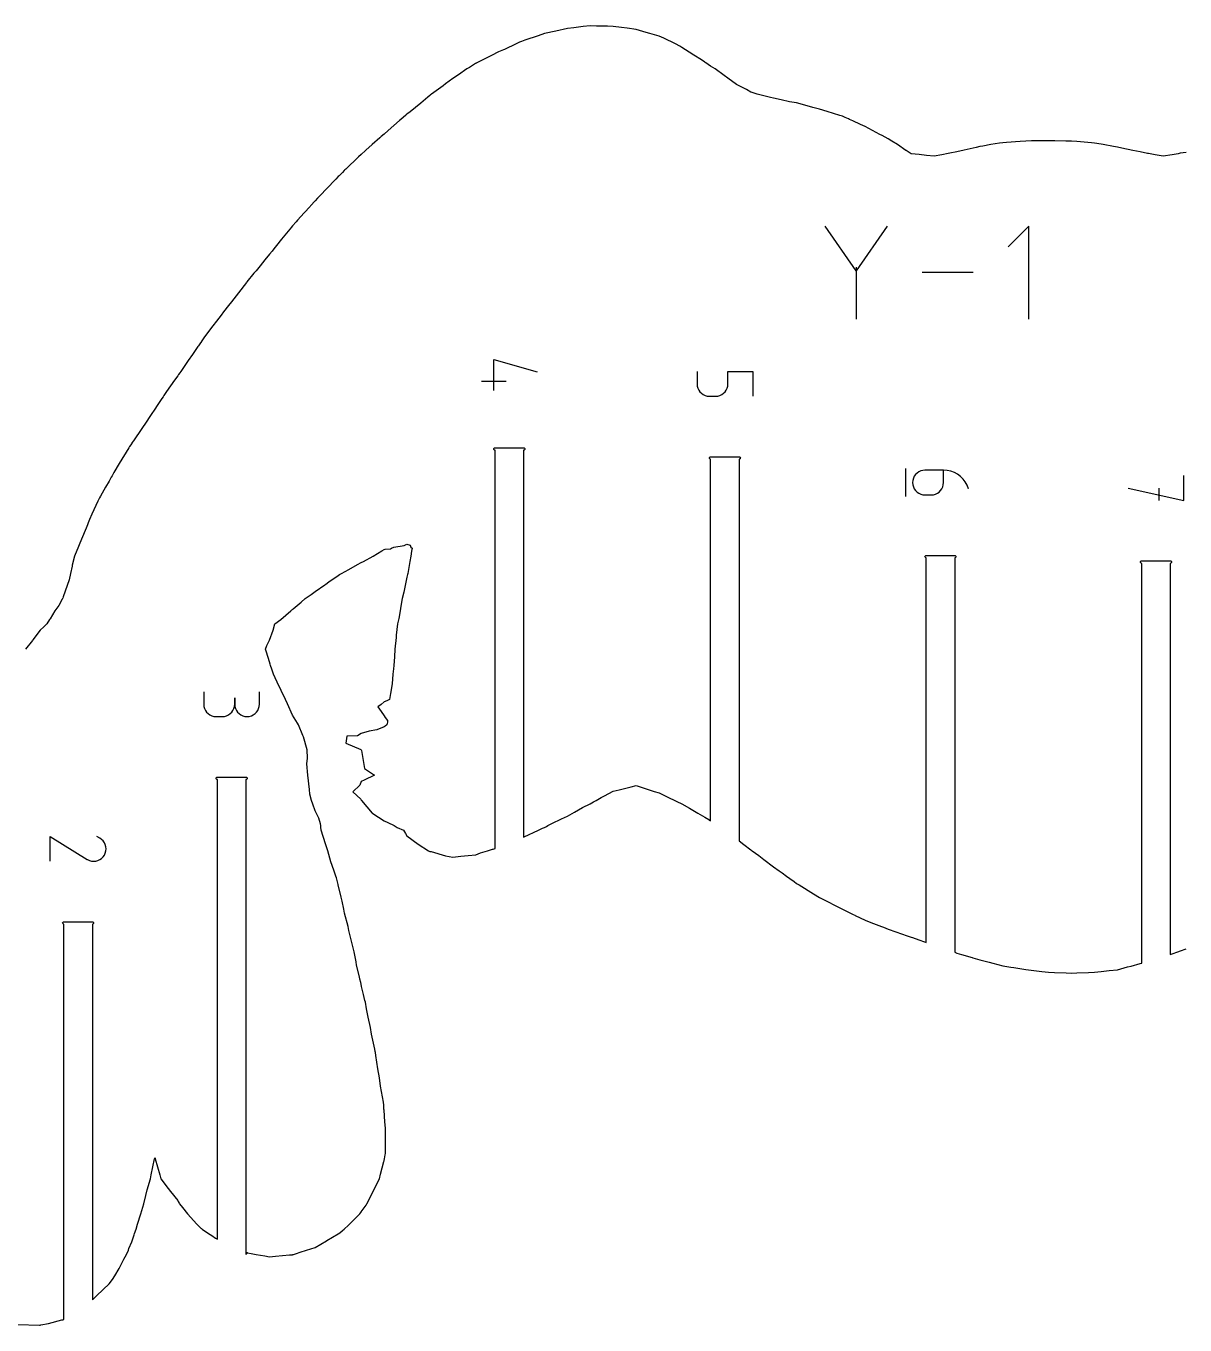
# Model space of a CAD drawing. Extents: x 0 to 560, y 0 to 480.
# Drawn here: x 134.1 to 180.7, y 85 to 137.2 of the extents above; entities that cross this region are included whole.
import ezdxf

# ---------------------------------------------------------------- set-up
doc = ezdxf.new("R2010")
doc.units = 0

msp = doc.modelspace()

# ---------------------------------------------------------------- linework, layer by layer
at = {"layer": 'annotation', "color": 1}
for p, q in [((167.473562, 127.334474), (166.225515, 129.13932)), ((168.721374, 129.13932), (167.473562, 127.334474)), ((174.405395, 129.139203), (173.573599, 128.307172)), ((174.405395, 125.397644), (174.405395, 129.139203)), ((167.473562, 127.479716), (167.473562, 125.397526)), ((172.170749, 127.268423), (170.124928, 127.268423)), ((152.914351, 122.530699), (152.914351, 123.774457)), ((152.914351, 123.774457), (154.65637, 123.277741)), ((161.077791, 123.293637), (161.077791, 122.796218)), ((162.320285, 122.796218), (162.320285, 123.293637)), ((162.320285, 123.293637), (163.317791, 123.293637)), ((163.317791, 123.293637), (163.317791, 122.298799)), ((152.41637, 122.903518), (153.411208, 122.903518)), ((161.077791, 122.796218), (161.077791, 122.796218)), ((161.077791, 122.796218), (161.085818, 122.706941)), ((161.085818, 122.706941), (161.10896, 122.622859)), ((162.289275, 122.622802), (162.312301, 122.706904)), ((162.312301, 122.706904), (162.320285, 122.796218)), ((161.10896, 122.622859), (161.145807, 122.545388)), ((161.145807, 122.545388), (161.194949, 122.475948)), ((161.194949, 122.475948), (161.254978, 122.415954)), ((161.254978, 122.415954), (161.324485, 122.366825)), ((161.324485, 122.366825), (161.402058, 122.329978)), ((161.402058, 122.329978), (161.486291, 122.30683)), ((161.486291, 122.30683), (161.575772, 122.298799)), ((161.575772, 122.298799), (161.823568, 122.298799)), ((161.823568, 122.298799), (161.913006, 122.306825)), ((161.823568, 122.298799), (161.823568, 122.298799)), ((161.913006, 122.306825), (161.997122, 122.329962)), ((161.997122, 122.329962), (162.074528, 122.366794)), ((162.074528, 122.366794), (162.143834, 122.415908)), ((162.143834, 122.415908), (162.203654, 122.47589)), ((162.203654, 122.47589), (162.252597, 122.545326)), ((162.252597, 122.545326), (162.289275, 122.622802)), ((169.459212, 119.389584), (169.459212, 118.269584)), ((169.807227, 119.080694), (169.770381, 119.003224)), ((169.85637, 119.150135), (169.807227, 119.080694)), ((169.916399, 119.210129), (169.85637, 119.150135)), ((169.985905, 119.259258), (169.916399, 119.210129)), ((170.063479, 119.296105), (169.985905, 119.259258)), ((170.147711, 119.319253), (170.063479, 119.296105)), ((170.237193, 119.327284), (170.147711, 119.319253)), ((170.981705, 119.327284), (170.237193, 119.327284)), ((170.237193, 119.327284), (170.237193, 119.327284)), ((171.133112, 119.316269), (170.981705, 119.327284)), ((170.981705, 118.829865), (170.981705, 119.327284)), ((171.278583, 119.284122), (171.133112, 119.316269)), ((171.416317, 119.232183), (171.278583, 119.284122)), ((171.544508, 119.161795), (171.416317, 119.232183)), ((171.661354, 119.0743), (171.544508, 119.161795)), ((171.765051, 118.971041), (171.661354, 119.0743)), ((180.640633, 118.111328), (180.640633, 119.10743)), ((169.747239, 118.919142), (169.739212, 118.829865)), ((169.739212, 118.829865), (169.739212, 118.829865)), ((169.739212, 118.829865), (169.747239, 118.740403)), ((169.770381, 119.003224), (169.747239, 118.919142)), ((169.747239, 118.740403), (169.770381, 118.656222)), ((169.770381, 118.656222), (169.807227, 118.578723)), ((169.807227, 118.578723), (169.85637, 118.509306)), ((169.85637, 118.509306), (169.916399, 118.44937)), ((170.805255, 118.44937), (170.865074, 118.509306)), ((170.865074, 118.509306), (170.914018, 118.578723)), ((170.914018, 118.578723), (170.950696, 118.656222)), ((170.950696, 118.656222), (170.973722, 118.740403)), ((170.973722, 118.740403), (170.981705, 118.829865)), ((171.853796, 118.85336), (171.765051, 118.971041)), ((171.925784, 118.7226), (171.853796, 118.85336)), ((171.979212, 118.580102), (171.925784, 118.7226)), ((171.979212, 118.580102), (171.979212, 118.580102)), ((178.400633, 118.609309), (180.640633, 118.111328)), ((179.643126, 118.111328), (179.643126, 118.609309)), ((169.916399, 118.44937), (169.985905, 118.400316)), ((169.985905, 118.400316), (170.063479, 118.363544)), ((170.063479, 118.363544), (170.147711, 118.340454)), ((170.147711, 118.340454), (170.237193, 118.332446)), ((170.237193, 118.332446), (170.484989, 118.332446)), ((170.484989, 118.332446), (170.574427, 118.340454)), ((170.484989, 118.332446), (170.484989, 118.332446)), ((170.574427, 118.340454), (170.658543, 118.363544)), ((170.658543, 118.363544), (170.735948, 118.400316)), ((170.735948, 118.400316), (170.805255, 118.44937)), ((141.259635, 110.422242), (141.259635, 109.924824)), ((142.502128, 109.924824), (142.502128, 110.173884)), ((142.502128, 110.173884), (142.502128, 109.924824)), ((143.496966, 109.924824), (143.496966, 110.422242)), ((141.259635, 109.924824), (141.259635, 109.924824)), ((141.259635, 109.924824), (141.26766, 109.835362)), ((141.26766, 109.835362), (141.290789, 109.751181)), ((141.290789, 109.751181), (141.327603, 109.673682)), ((141.327603, 109.673682), (141.376682, 109.604264)), ((142.385035, 109.604264), (142.434128, 109.673682)), ((142.434128, 109.673682), (142.470957, 109.751181)), ((142.470957, 109.751181), (142.494098, 109.835362)), ((142.494098, 109.835362), (142.502128, 109.924824)), ((142.502128, 109.924824), (142.502128, 109.924824)), ((142.502128, 109.924824), (142.51016, 109.835362)), ((142.51016, 109.835362), (142.533314, 109.751181)), ((142.533314, 109.751181), (142.57018, 109.673682)), ((142.57018, 109.673682), (142.619345, 109.604264)), ((143.379872, 109.604264), (143.428966, 109.673682)), ((143.428966, 109.673682), (143.465795, 109.751181)), ((143.465795, 109.751181), (143.488936, 109.835362)), ((143.488936, 109.835362), (143.496966, 109.924824)), ((141.376682, 109.604264), (141.436605, 109.544329)), ((141.436605, 109.544329), (141.505953, 109.495275)), ((141.505953, 109.495275), (141.583307, 109.458503)), ((141.583307, 109.458503), (141.667246, 109.435413)), ((141.667246, 109.435413), (141.756351, 109.427405)), ((141.756351, 109.427405), (142.005412, 109.427405)), ((142.005412, 109.427405), (142.09448, 109.435413)), ((142.005412, 109.427405), (142.005412, 109.427405)), ((142.09448, 109.435413), (142.178399, 109.458503)), ((142.178399, 109.458503), (142.255747, 109.495275)), ((142.255747, 109.495275), (142.3251, 109.544329)), ((142.3251, 109.544329), (142.385035, 109.604264)), ((142.619345, 109.604264), (142.679397, 109.544329)), ((142.679397, 109.544329), (142.748925, 109.495275)), ((142.748925, 109.495275), (142.826518, 109.458503)), ((142.826518, 109.458503), (142.910763, 109.435413)), ((142.910763, 109.435413), (143.000249, 109.427405)), ((143.000249, 109.427405), (143.089317, 109.435413)), ((143.000249, 109.427405), (143.000249, 109.427405)), ((143.089317, 109.435413), (143.173237, 109.458503)), ((143.173237, 109.458503), (143.250584, 109.495275)), ((143.250584, 109.495275), (143.319937, 109.544329)), ((143.319937, 109.544329), (143.379872, 109.604264)), ((135.093511, 103.612942), (135.093511, 104.607779)), ((135.093511, 104.607779), (136.573406, 103.688517)), ((137.08445, 104.541054), (136.959147, 104.606374)), ((137.157956, 104.489217), (137.08445, 104.541054)), ((137.219316, 104.427024), (137.157956, 104.489217)), ((137.26804, 104.356367), (137.219316, 104.427024)), ((137.267488, 103.860597), (137.304905, 103.942319)), ((137.303635, 104.279137), (137.26804, 104.356367)), ((137.32561, 104.197226), (137.303635, 104.279137)), ((137.304905, 103.942319), (137.326736, 104.026925)), ((137.333474, 104.112525), (137.32561, 104.197226)), ((137.326736, 104.026925), (137.333474, 104.112525)), ((136.573406, 103.688517), (136.573406, 103.688517)), ((136.573406, 103.688517), (136.574765, 103.687418)), ((136.574765, 103.687418), (136.576137, 103.686364)), ((136.576137, 103.686364), (136.577531, 103.685348)), ((136.577531, 103.685348), (136.57896, 103.684364)), ((136.57896, 103.684364), (136.580436, 103.683404)), ((136.580436, 103.683404), (136.581969, 103.682461)), ((136.581969, 103.682461), (136.583572, 103.681528)), ((136.583572, 103.681528), (136.585255, 103.680599)), ((136.585255, 103.680599), (136.587031, 103.679667)), ((136.587031, 103.679667), (136.587031, 103.679667)), ((136.587031, 103.679667), (136.668527, 103.641711)), ((136.668527, 103.641711), (136.753003, 103.619537)), ((136.753003, 103.619537), (136.838553, 103.612603)), ((136.838553, 103.612603), (136.923267, 103.620366)), ((136.923267, 103.620366), (137.005236, 103.64228)), ((137.005236, 103.64228), (137.082551, 103.677804)), ((137.082551, 103.677804), (137.153304, 103.726394)), ((137.153304, 103.726394), (137.215586, 103.787506)), ((137.215586, 103.787506), (137.267488, 103.860597)), ((137.267488, 103.860597), (137.267488, 103.860597))]:
    msp.add_line(p, q, dxfattribs=at)
at = {"layer": 'boundary', "color": 5}
for p, q in [((154.698874, 136.780423), (154.165433, 136.605943)), ((154.947355, 136.870131), (154.698874, 136.780423)), ((155.403505, 136.965794), (154.947355, 136.870131)), ((155.410813, 136.967005), (155.403505, 136.965794)), ((155.868065, 137.072889), (155.410813, 136.967005)), ((156.132663, 137.097775), (155.868065, 137.072889)), ((156.510229, 137.151739), (156.132663, 137.097775)), ((156.788776, 137.177278), (156.510229, 137.151739)), ((157.043588, 137.167235), (156.788776, 137.177278)), ((157.485228, 137.170474), (157.043588, 137.167235)), ((157.709486, 137.162631), (157.485228, 137.170474)), ((158.039056, 137.114389), (157.709486, 137.162631)), ((158.27316, 137.084153), (158.039056, 137.114389)), ((158.630197, 137.029965), (158.27316, 137.084153)), ((159.040304, 136.91511), (158.630197, 137.029965)), ((159.176727, 136.875561), (159.040304, 136.91511)), ((159.550907, 136.769266), (159.176727, 136.875561)), ((159.746806, 136.683609), (159.550907, 136.769266)), ((153.811999, 136.463666), (153.345001, 136.233278)), ((153.943419, 136.520521), (153.811999, 136.463666)), ((154.026643, 136.556526), (153.943419, 136.520521)), ((154.165433, 136.605943), (154.026643, 136.556526)), ((160.212814, 136.463666), (159.746806, 136.683609)), ((160.382777, 136.36587), (160.212814, 136.463666)), ((160.471618, 136.315748), (160.382777, 136.36587)), ((160.762843, 136.127609), (160.471618, 136.315748)), ((152.816071, 135.995885), (152.229503, 135.700255)), ((153.105934, 136.138483), (152.816071, 135.995885)), ((153.306778, 136.216596), (153.105934, 136.138483)), ((153.345001, 136.233278), (153.306778, 136.216596)), ((160.952105, 136.003358), (160.762843, 136.127609)), ((161.254432, 135.810832), (160.952105, 136.003358)), ((161.392328, 135.723419), (161.254432, 135.810832)), ((161.40624, 135.714451), (161.392328, 135.723419)), ((151.494236, 135.218995), (151.264511, 135.063456)), ((151.835638, 135.450153), (151.494236, 135.218995)), ((151.934294, 135.513385), (151.835638, 135.450153)), ((152.175902, 135.66914), (151.934294, 135.513385)), ((152.185223, 135.67528), (152.175902, 135.66914)), ((152.201208, 135.684323), (152.185223, 135.67528)), ((152.229503, 135.700255), (152.201208, 135.684323)), ((161.428269, 135.700255), (161.40624, 135.714451)), ((161.62605, 135.563996), (161.428269, 135.700255)), ((161.811546, 135.450153), (161.62605, 135.563996)), ((162.167623, 135.185525), (161.811546, 135.450153)), ((150.883605, 134.77856), (150.41518, 134.436638)), ((150.976311, 134.846806), (150.883605, 134.77856)), ((151.264511, 135.063456), (150.976311, 134.846806)), ((162.313039, 135.082973), (162.167623, 135.185525)), ((162.668567, 134.828003), (162.313039, 135.082973)), ((163.067537, 134.619605), (162.668567, 134.828003)), ((150.259409, 134.313228), (149.981347, 134.081597)), ((150.343802, 134.382198), (150.259409, 134.313228)), ((150.372275, 134.403914), (150.343802, 134.382198)), ((150.41518, 134.436638), (150.372275, 134.403914)), ((163.233749, 134.523481), (163.067537, 134.619605)), ((163.287974, 134.499276), (163.233749, 134.523481)), ((163.495391, 134.436638), (163.287974, 134.499276)), ((164.027754, 134.297161), (163.495391, 134.436638)), ((164.15446, 134.277813), (164.027754, 134.297161)), ((164.456229, 134.213334), (164.15446, 134.277813)), ((164.79358, 134.132588), (164.456229, 134.213334)), ((149.548874, 133.728652), (149.42309, 133.628078)), ((149.981347, 134.081597), (149.548874, 133.728652)), ((164.797853, 134.131628), (164.79358, 134.132588)), ((165.07517, 134.082366), (164.797853, 134.131628)), ((165.403468, 133.996027), (165.07517, 134.082366)), ((165.730901, 133.899921), (165.403468, 133.996027)), ((165.995882, 133.830884), (165.730901, 133.899921)), ((166.307091, 133.735912), (165.995882, 133.830884)), ((166.810235, 133.579121), (166.307091, 133.735912)), ((149.12142, 133.373144), (148.672116, 132.982951)), ((149.178978, 133.423129), (149.12142, 133.373144)), ((149.197765, 133.43923), (149.178978, 133.423129)), ((149.265169, 133.497718), (149.197765, 133.43923)), ((149.38496, 133.596603), (149.265169, 133.497718)), ((149.42309, 133.628078), (149.38496, 133.596603)), ((166.916592, 133.547059), (166.810235, 133.579121)), ((166.945843, 133.534902), (166.916592, 133.547059)), ((167.035303, 133.497718), (166.945843, 133.534902)), ((167.16149, 133.442749), (167.035303, 133.497718)), ((167.207341, 133.423129), (167.16149, 133.442749)), ((167.344125, 133.360911), (167.207341, 133.423129)), ((167.648216, 133.222593), (167.344125, 133.360911)), ((167.837302, 133.136585), (167.648216, 133.222593)), ((168.132743, 132.976235), (167.837302, 133.136585)), ((148.330594, 132.682581), (148.025038, 132.409616)), ((148.386791, 132.732284), (148.330594, 132.682581)), ((148.502383, 132.835544), (148.386791, 132.732284)), ((148.672116, 132.982951), (148.502383, 132.835544)), ((168.429383, 132.816796), (168.132743, 132.976235)), ((168.514949, 132.7733), (168.429383, 132.816796)), ((168.758013, 132.644215), (168.514949, 132.7733)), ((168.908823, 132.548099), (168.758013, 132.644215)), ((147.755796, 132.168496), (147.581669, 132.012524)), ((147.776101, 132.187397), (147.755796, 132.168496)), ((148.025038, 132.409616), (147.776101, 132.187397)), ((169.126108, 132.409616), (168.908823, 132.548099)), ((169.470785, 132.175837), (169.126108, 132.409616)), ((169.47861, 132.170135), (169.470785, 132.175837)), ((169.678723, 132.037518), (169.47861, 132.170135)), ((171.520144, 132.120912), (171.229932, 132.064644)), ((171.811289, 132.187511), (171.520144, 132.120912)), ((172.289183, 132.293911), (171.811289, 132.187511)), ((172.440855, 132.328457), (172.289183, 132.293911)), ((172.565437, 132.351699), (172.440855, 132.328457)), ((172.884507, 132.409616), (172.565437, 132.351699)), ((173.228549, 132.466724), (172.884507, 132.409616)), ((173.361566, 132.487985), (173.228549, 132.466724)), ((173.516405, 132.498274), (173.361566, 132.487985)), ((174.057224, 132.538476), (173.516405, 132.498274)), ((174.282276, 132.553246), (174.057224, 132.538476)), ((174.519122, 132.555722), (174.282276, 132.553246)), ((174.957383, 132.561125), (174.519122, 132.555722)), ((175.202987, 132.563686), (174.957383, 132.561125)), ((175.447607, 132.55946), (175.202987, 132.563686)), ((175.893302, 132.550747), (175.447607, 132.55946)), ((176.123697, 132.546752), (175.893302, 132.550747)), ((176.33968, 132.529092), (176.123697, 132.546752)), ((176.924416, 132.475993), (176.33968, 132.529092)), ((177.044408, 132.466056), (176.924416, 132.475993)), ((177.145639, 132.449915), (177.044408, 132.466056)), ((177.392752, 132.409616), (177.145639, 132.449915)), ((177.814229, 132.334921), (177.392752, 132.409616)), ((177.965118, 132.307793), (177.814229, 132.334921)), ((178.146422, 132.269377), (177.965118, 132.307793)), ((178.586316, 132.177942), (178.146422, 132.269377)), ((178.885829, 132.114264), (178.586316, 132.177942)), ((179.175856, 132.05913), (178.885829, 132.114264)), ((180.72725, 132.098209), (180.492679, 132.061641)), ((147.482557, 131.918222), (146.962823, 131.4231)), ((147.581669, 132.012524), (147.482557, 131.918222)), ((170.001436, 132.010018), (169.678723, 132.037518)), ((170.294816, 131.969938), (170.001436, 132.010018)), ((170.599434, 131.943574), (170.294816, 131.969938)), ((170.91861, 132.004445), (170.599434, 131.943574)), ((171.166308, 132.051719), (170.91861, 132.004445)), ((171.229932, 132.064644), (171.166308, 132.051719)), ((179.221156, 132.050468), (179.175856, 132.05913)), ((179.480634, 132.004022), (179.221156, 132.050468)), ((179.806539, 131.943857), (179.480634, 132.004022)), ((180.163859, 131.994074), (179.806539, 131.943857)), ((180.412056, 132.042335), (180.163859, 131.994074)), ((180.492679, 132.061641), (180.412056, 132.042335)), ((146.660959, 131.124954), (146.561751, 131.01972)), ((146.694332, 131.158689), (146.660959, 131.124954)), ((146.829371, 131.295195), (146.694332, 131.158689)), ((146.904987, 131.36837), (146.829371, 131.295195)), ((146.934464, 131.3961), (146.904987, 131.36837)), ((146.962823, 131.4231), (146.934464, 131.3961)), ((146.196336, 130.637718), (145.955201, 130.382591)), ((146.561751, 131.01972), (146.196336, 130.637718)), ((145.740251, 130.154823), (145.548753, 129.943985)), ((145.83305, 130.253157), (145.740251, 130.154823)), ((145.955201, 130.382591), (145.83305, 130.253157)), ((145.296602, 129.664404), (145.029706, 129.369079)), ((145.531163, 129.924361), (145.296602, 129.664404)), ((145.548753, 129.943985), (145.531163, 129.924361)), ((144.784825, 129.092672), (144.388709, 128.60588)), ((144.814692, 129.126816), (144.784825, 129.092672)), ((144.819538, 129.132319), (144.814692, 129.126816)), ((144.828155, 129.141827), (144.819538, 129.132319)), ((144.979141, 129.31362), (144.828155, 129.141827)), ((145.029706, 129.369079), (144.979141, 129.31362)), ((144.388709, 128.60588), (144.186625, 128.355563)), ((143.898827, 128.003586), (143.716901, 127.779714)), ((144.002722, 128.131013), (143.898827, 128.003586)), ((144.072932, 128.216506), (144.002722, 128.131013)), ((144.186625, 128.355563), (144.072932, 128.216506)), ((143.522474, 127.53706), (143.365191, 127.342054)), ((143.716901, 127.779714), (143.522474, 127.53706)), ((142.972585, 126.863416), (142.658839, 126.458847)), ((142.978117, 126.870666), (142.972585, 126.863416)), ((142.979958, 126.873087), (142.978117, 126.870666)), ((142.993202, 126.890149), (142.979958, 126.873087)), ((143.277617, 127.237676), (142.993202, 126.890149)), ((143.365191, 127.342054), (143.277617, 127.237676)), ((142.560414, 126.328542), (142.375452, 126.092737)), ((142.658839, 126.458847), (142.560414, 126.328542)), ((142.257455, 125.94256), (142.057406, 125.687089)), ((142.375452, 126.092737), (142.257455, 125.94256)), ((141.768467, 125.315026), (141.623069, 125.129867)), ((141.864452, 125.438506), (141.768467, 125.315026)), ((141.955759, 125.556782), (141.864452, 125.438506)), ((142.057406, 125.687089), (141.955759, 125.556782)), ((141.623069, 125.129867), (141.290233, 124.687626)), ((141.026859, 124.301513), (140.801975, 123.972387)), ((141.042972, 124.32545), (141.026859, 124.301513)), ((141.12576, 124.446765), (141.042972, 124.32545)), ((141.136696, 124.462976), (141.12576, 124.446765)), ((141.17956, 124.527317), (141.136696, 124.462976)), ((141.290233, 124.687626), (141.17956, 124.527317)), ((140.636039, 123.729086), (140.333713, 123.288004)), ((140.801975, 123.972387), (140.636039, 123.729086)), ((140.29554, 123.23322), (140.251562, 123.170934)), ((140.333713, 123.288004), (140.29554, 123.23322)), ((140.09047, 122.940993), (139.766817, 122.485103)), ((140.215985, 123.119976), (140.09047, 122.940993)), ((140.251562, 123.170934), (140.215985, 123.119976)), ((139.581692, 122.209388), (139.389497, 121.923671)), ((139.625049, 122.274492), (139.581692, 122.209388)), ((139.661511, 122.329532), (139.625049, 122.274492)), ((139.766817, 122.485103), (139.661511, 122.329532)), ((139.295278, 121.781438), (139.145537, 121.558776)), ((139.389497, 121.923671), (139.295278, 121.781438)), ((138.945578, 121.260976), (138.772756, 121.007614)), ((139.095689, 121.485031), (138.945578, 121.260976)), ((139.145537, 121.558776), (139.095689, 121.485031)), ((138.772756, 121.007614), (138.43142, 120.504347)), ((138.244113, 120.222594), (137.861636, 119.594597)), ((138.258915, 120.247467), (138.244113, 120.222594)), ((138.261959, 120.252423), (138.258915, 120.247467)), ((138.28048, 120.28258), (138.261959, 120.252423)), ((138.364423, 120.405981), (138.28048, 120.28258)), ((138.374564, 120.420722), (138.364423, 120.405981)), ((138.43142, 120.504347), (138.374564, 120.420722)), ((152.913371, 120.175297), (152.917177, 120.194431)), ((152.917177, 120.156163), (152.913371, 120.175297)), ((152.917177, 120.194431), (152.928015, 120.210652)), ((152.928015, 120.139942), (152.917177, 120.156163)), ((152.928015, 120.210652), (152.944236, 120.221491)), ((152.944236, 120.129103), (152.928015, 120.139942)), ((152.944236, 120.221491), (152.963371, 120.225297)), ((152.96337, 120.125297), (152.944236, 120.129103)), ((152.96337, 104.118613), (152.96337, 120.125297)), ((152.963371, 120.225297), (154.10937, 120.225297)), ((154.10937, 120.225297), (154.128505, 120.221491)), ((154.109371, 120.125297), (154.10937, 104.585238)), ((154.128505, 120.129103), (154.109371, 120.125297)), ((154.128505, 120.221491), (154.144726, 120.210653)), ((154.144726, 120.139942), (154.128505, 120.129103)), ((154.144726, 120.210653), (154.155564, 120.194431)), ((154.155564, 120.156163), (154.144726, 120.139942)), ((154.155564, 120.194431), (154.15937, 120.175297)), ((154.15937, 120.175297), (154.155564, 120.156163)), ((137.861636, 119.594597), (137.652246, 119.233955)), ((161.574791, 119.818937), (161.578597, 119.838071)), ((161.578597, 119.799803), (161.574791, 119.818937)), ((161.578597, 119.838071), (161.589436, 119.854292)), ((161.589436, 119.783582), (161.578597, 119.799803)), ((161.589436, 119.854292), (161.605657, 119.865131)), ((161.605657, 119.772743), (161.589436, 119.783582)), ((161.605657, 119.865131), (161.624791, 119.868937)), ((161.624791, 119.768937), (161.605657, 119.772743)), ((161.624791, 119.868937), (162.770791, 119.868937)), ((161.624791, 105.239939), (161.624791, 119.768937)), ((162.770791, 119.868937), (162.789925, 119.865131)), ((162.789925, 119.772743), (162.770791, 119.768937)), ((162.770791, 119.768937), (162.770791, 104.427011)), ((162.789925, 119.865131), (162.806146, 119.854292)), ((162.806146, 119.783582), (162.789925, 119.772743)), ((162.806146, 119.854292), (162.816985, 119.838071)), ((162.816985, 119.799803), (162.806146, 119.783582)), ((162.816985, 119.838071), (162.820791, 119.818937)), ((162.820791, 119.818937), (162.816985, 119.799803)), ((137.543653, 119.041169), (137.453854, 118.881672)), ((137.576036, 119.098851), (137.543653, 119.041169)), ((137.652246, 119.233955), (137.576036, 119.098851)), ((137.318116, 118.64862), (137.115761, 118.288812)), ((137.453854, 118.881672), (137.318116, 118.64862)), ((136.997936, 118.080072), (136.764972, 117.560023)), ((137.060615, 118.192608), (136.997936, 118.080072)), ((137.07649, 118.220439), (137.060615, 118.192608)), ((137.115761, 118.288812), (137.07649, 118.220439)), ((136.764972, 117.560023), (136.67154, 117.349311)), ((136.533146, 116.994199), (136.346943, 116.552702)), ((136.584842, 117.129713), (136.533146, 116.994199)), ((136.614297, 117.20693), (136.584842, 117.129713)), ((136.67154, 117.349311), (136.614297, 117.20693)), ((136.346943, 116.552702), (136.256561, 116.325349)), ((136.159613, 116.096441), (136.068695, 115.877534)), ((136.199889, 116.193414), (136.159613, 116.096441)), ((136.256561, 116.325349), (136.199889, 116.193414)), ((148.06769, 115.877534), (148.417275, 116.081129)), ((148.417275, 116.081129), (148.502383, 116.134583)), ((148.502383, 116.134583), (148.545238, 116.151447)), ((148.545238, 116.151447), (148.758167, 116.173236)), ((148.758167, 116.173236), (148.805498, 116.193414)), ((148.805498, 116.193414), (148.899608, 116.229951)), ((148.899608, 116.229951), (149.311077, 116.305781)), ((149.311077, 116.305781), (149.42309, 116.355466)), ((149.42309, 116.355466), (149.556645, 116.319647)), ((149.556645, 116.319647), (149.582281, 116.237233)), ((149.611328, 116.071921), (149.575528, 115.877535)), ((149.582281, 116.237233), (149.633229, 116.193414)), ((149.633229, 116.193414), (149.611328, 116.071921)), ((170.240018, 115.871718), (170.250856, 115.887939)), ((170.250856, 115.887939), (170.267078, 115.898778)), ((170.267078, 115.898778), (170.286212, 115.902584)), ((170.286212, 115.902584), (171.432212, 115.902584)), ((171.432212, 115.902584), (171.451346, 115.898778)), ((171.451346, 115.898778), (171.467567, 115.887939)), ((171.467567, 115.887939), (171.478406, 115.871718)), ((135.968033, 115.476481), (135.90796, 115.179905)), ((135.978813, 115.509204), (135.968033, 115.476481)), ((136.068695, 115.877534), (135.978813, 115.509204)), ((147.084191, 115.340055), (147.436716, 115.54254)), ((147.436716, 115.54254), (147.581669, 115.61985)), ((147.581669, 115.61985), (147.683126, 115.663143)), ((147.683126, 115.663143), (148.06769, 115.877534)), ((149.539179, 115.653625), (149.454968, 115.179905)), ((149.575528, 115.877535), (149.539179, 115.653625)), ((170.236212, 115.852584), (170.240018, 115.871718)), ((170.240018, 115.83345), (170.236212, 115.852584)), ((170.250856, 115.817229), (170.240018, 115.83345)), ((170.267078, 115.80639), (170.250856, 115.817229)), ((170.286212, 115.802584), (170.267078, 115.80639)), ((170.286212, 100.353734), (170.286212, 115.802584)), ((171.451346, 115.80639), (171.432212, 115.802584)), ((171.432212, 115.802584), (171.432212, 99.955305)), ((171.467567, 115.817229), (171.451346, 115.80639)), ((171.478406, 115.83345), (171.467567, 115.817229)), ((171.478406, 115.871718), (171.482212, 115.852584)), ((171.482212, 115.852584), (171.478406, 115.83345)), ((178.897633, 115.632028), (178.901439, 115.651162)), ((178.901439, 115.612894), (178.897633, 115.632028)), ((178.901439, 115.651162), (178.912277, 115.667383)), ((178.912277, 115.596672), (178.901439, 115.612894)), ((178.912277, 115.667383), (178.928498, 115.678222)), ((178.928498, 115.585834), (178.912277, 115.596672)), ((178.928498, 115.678222), (178.947633, 115.682028)), ((178.947633, 115.582028), (178.928498, 115.585834)), ((178.947633, 115.682028), (180.093633, 115.682028)), ((178.947633, 99.51554), (178.947633, 115.582028)), ((180.093633, 115.682028), (180.112767, 115.678222)), ((180.112767, 115.585834), (180.093633, 115.582028)), ((180.093633, 115.582028), (180.093633, 99.867235)), ((180.112767, 115.678222), (180.128988, 115.667383)), ((180.128988, 115.596672), (180.112767, 115.585834)), ((180.128988, 115.667383), (180.139827, 115.651162)), ((180.139826, 115.612894), (180.128988, 115.596672)), ((180.143633, 115.632028), (180.139826, 115.612894)), ((180.139827, 115.651162), (180.143633, 115.632028)), ((135.852206, 114.922218), (135.612433, 114.236965)), ((135.90796, 115.179905), (135.852206, 114.922218)), ((146.291906, 114.834793), (146.660959, 115.091713)), ((146.660959, 115.091713), (146.719177, 115.129622)), ((146.719177, 115.129622), (146.796401, 115.179905)), ((146.796401, 115.179905), (147.084191, 115.340055)), ((149.42309, 115.033707), (149.293167, 114.42869)), ((149.445362, 115.131143), (149.42309, 115.033707)), ((149.454968, 115.179905), (149.445362, 115.131143)), ((145.339977, 114.166392), (145.575725, 114.334068)), ((145.575725, 114.334068), (145.740251, 114.451088)), ((145.740251, 114.451088), (146.126517, 114.725758)), ((146.126517, 114.725758), (146.169429, 114.75319)), ((146.169429, 114.75319), (146.291906, 114.834793)), ((149.293167, 114.42869), (149.227852, 114.166392)), ((135.443171, 113.891212), (135.281506, 113.675012)), ((135.567986, 114.138431), (135.443171, 113.891212)), ((135.586256, 114.166392), (135.567986, 114.138431)), ((135.594432, 114.186816), (135.586256, 114.166392)), ((135.612433, 114.236965), (135.594432, 114.186816)), ((144.850571, 113.753823), (145.1719, 114.021448)), ((145.1719, 114.021448), (145.339977, 114.166392)), ((149.177986, 113.858065), (149.146412, 113.675012)), ((149.227852, 114.166392), (149.177986, 113.858065)), ((135.064255, 113.328599), (134.949126, 113.152878)), ((135.087491, 113.356657), (135.064255, 113.328599)), ((135.281506, 113.675012), (135.087491, 113.356657)), ((144.116981, 113.152878), (144.362601, 113.332111)), ((144.362601, 113.332111), (144.758016, 113.675012)), ((144.758016, 113.675012), (144.802115, 113.711116)), ((144.802115, 113.711116), (144.819538, 113.725379)), ((144.819538, 113.725379), (144.850571, 113.753823)), ((149.092416, 113.370608), (149.046238, 113.152878)), ((149.146412, 113.675012), (149.092416, 113.370608)), ((134.691722, 112.899889), (134.398147, 112.506184)), ((134.839662, 113.035814), (134.691722, 112.899889)), ((134.949126, 113.152878), (134.839662, 113.035814)), ((143.898827, 112.491024), (144.048215, 112.903924)), ((144.048215, 112.903924), (144.116981, 113.152878)), ((149.046238, 113.152878), (148.996608, 112.69674)), ((134.379624, 112.485507), (134.093319, 112.139367)), ((134.398147, 112.506184), (134.379624, 112.485507)), ((143.742263, 112.139367), (143.798412, 112.276505)), ((143.798412, 112.276505), (143.898827, 112.491024)), ((148.988465, 112.603046), (148.936193, 112.139367)), ((148.992276, 112.650114), (148.988465, 112.603046)), ((148.996608, 112.69674), (148.992276, 112.650114)), ((143.779628, 112.015426), (143.742263, 112.139367)), ((143.898827, 111.620038), (143.779628, 112.015426)), ((148.917462, 111.83181), (148.89273, 111.472496)), ((148.936193, 112.139367), (148.917462, 111.83181)), ((143.925234, 111.526555), (143.898827, 111.620038)), ((143.945816, 111.472496), (143.925234, 111.526555)), ((143.990852, 111.337589), (143.945816, 111.472496)), ((144.021295, 111.246396), (143.990852, 111.337589)), ((144.061532, 111.125853), (144.021295, 111.246396)), ((148.880923, 111.34297), (148.860338, 111.125853)), ((148.89273, 111.472496), (148.880923, 111.34297)), ((144.283163, 110.655532), (144.061532, 111.125853)), ((148.823306, 110.743582), (148.757103, 110.350441)), ((148.860338, 111.125853), (148.823306, 110.743582)), ((144.327499, 110.564301), (144.283163, 110.655532)), ((144.370986, 110.478167), (144.327499, 110.564301)), ((144.550464, 110.112341), (144.370986, 110.478167)), ((148.757103, 110.350441), (148.724898, 110.112341)), ((144.62365, 109.9417), (144.550464, 110.112341)), ((144.819538, 109.484972), (144.62365, 109.9417)), ((148.383738, 109.911315), (148.254961, 109.813565)), ((148.254961, 109.813565), (148.386196, 109.628139)), ((148.502383, 110.024868), (148.383738, 109.911315)), ((148.386196, 109.628139), (148.502383, 109.45216)), ((148.621946, 110.063449), (148.502383, 110.024868)), ((148.724898, 110.112341), (148.621946, 110.063449)), ((144.888826, 109.381424), (144.819538, 109.484972)), ((144.957371, 109.269966), (144.888826, 109.381424)), ((145.026206, 109.164338), (144.957371, 109.269966)), ((145.0689, 109.098828), (145.026206, 109.164338)), ((148.502383, 109.45216), (148.550368, 109.391704)), ((148.550368, 109.391704), (148.646993, 109.269966)), ((148.63572, 109.198505), (148.619995, 109.098828)), ((148.646993, 109.269966), (148.63572, 109.198505)), ((145.236066, 108.665166), (145.0689, 109.098828)), ((145.261142, 108.610126), (145.236066, 108.665166)), ((145.420194, 108.085316), (145.261142, 108.610126)), ((147.005919, 108.642633), (146.963232, 108.353341)), ((147.441243, 108.648663), (147.005919, 108.642633)), ((147.581669, 108.750512), (147.441243, 108.648663)), ((147.910721, 108.836213), (147.581669, 108.750512)), ((148.213578, 108.889269), (147.910721, 108.836213)), ((148.502383, 109.013878), (148.213578, 108.889269)), ((148.54637, 109.04565), (148.502383, 109.013878)), ((148.619995, 109.098828), (148.54637, 109.04565)), ((145.421619, 107.754173), (145.420194, 108.085316)), ((146.963232, 108.353341), (147.576245, 108.097017)), ((147.576245, 108.097017), (147.581669, 108.091044)), ((147.581669, 108.091044), (147.583503, 108.089079)), ((147.583503, 108.089079), (147.587017, 108.085316)), ((147.587017, 108.085316), (147.596119, 108.056325)), ((147.596119, 108.056325), (147.714861, 107.339035)), ((145.401248, 107.52376), (145.421619, 107.754173)), ((145.448181, 107.071804), (145.401248, 107.52376)), ((145.447652, 107.06745), (145.447885, 107.069369)), ((145.506368, 106.499035), (145.447652, 107.06745)), ((145.447885, 107.069369), (145.448181, 107.071804)), ((148.12572, 107.06745), (147.706262, 106.873655)), ((147.714861, 107.339035), (148.121674, 107.071804)), ((148.121674, 107.071804), (148.12417, 107.069117)), ((148.12417, 107.069117), (148.12572, 107.06745)), ((141.756564, 106.947543), (141.76037, 106.966677)), ((141.760371, 106.928408), (141.756564, 106.947543)), ((141.76037, 106.966677), (141.771209, 106.982898)), ((141.771209, 106.912187), (141.760371, 106.928408)), ((141.771209, 106.982898), (141.78743, 106.993737)), ((141.78743, 106.901349), (141.771209, 106.912187)), ((141.78743, 106.993737), (141.806564, 106.997543)), ((141.806565, 106.897543), (141.78743, 106.901349)), ((141.806564, 106.997543), (142.952564, 106.997543)), ((141.806564, 88.426433), (141.806565, 106.897543)), ((142.952564, 106.997543), (142.971699, 106.993737)), ((142.971699, 106.901349), (142.952564, 106.897543)), ((142.952564, 106.897543), (142.952564, 87.894691)), ((142.971699, 106.993737), (142.98792, 106.982898)), ((142.98792, 106.912187), (142.971699, 106.901349)), ((142.98792, 106.982898), (142.998758, 106.966677)), ((142.998758, 106.928409), (142.98792, 106.912187)), ((142.998758, 106.966677), (143.002564, 106.947543)), ((143.002564, 106.947543), (142.998758, 106.928409)), ((145.526083, 106.308594), (145.506368, 106.499035)), ((147.525528, 106.669978), (147.252661, 106.407123)), ((147.581669, 106.816092), (147.525528, 106.669978)), ((147.706262, 106.873655), (147.581669, 106.816092)), ((157.955508, 106.478913), (158.438204, 106.608161)), ((158.438204, 106.608161), (158.630197, 106.651128)), ((158.630197, 106.651128), (158.828388, 106.587288)), ((158.828388, 106.587288), (159.359789, 106.416903)), ((145.594769, 106.058291), (145.526083, 106.308594)), ((145.64702, 105.90659), (145.594769, 106.058291)), ((147.252661, 106.407123), (147.569525, 106.10371)), ((147.569525, 106.10371), (147.581669, 106.075322)), ((147.581669, 106.075322), (147.58817, 106.068474)), ((147.58817, 106.068474), (147.597838, 106.058291)), ((147.597838, 106.058291), (148.026125, 105.54635)), ((156.788776, 105.924832), (156.917186, 105.998694)), ((156.917186, 105.998694), (157.020795, 106.058291)), ((157.020795, 106.058291), (157.228778, 106.17095)), ((157.228778, 106.17095), (157.255349, 106.18576)), ((157.255349, 106.18576), (157.364234, 106.242881)), ((157.364234, 106.242881), (157.709486, 106.426039)), ((157.709486, 106.426039), (157.955508, 106.478913)), ((159.359789, 106.416903), (159.550907, 106.355128)), ((159.550907, 106.355128), (159.935965, 106.17477)), ((159.935965, 106.17477), (160.183505, 106.058291)), ((160.183505, 106.058291), (160.270911, 106.015698)), ((160.270911, 106.015698), (160.471618, 105.917502)), ((145.740251, 105.635916), (145.64702, 105.90659)), ((145.886989, 105.346527), (145.740251, 105.635916)), ((148.026125, 105.54635), (148.047551, 105.532061)), ((148.047551, 105.532061), (148.502383, 105.242815)), ((155.868065, 105.425783), (156.162048, 105.582457)), ((156.162048, 105.582457), (156.482799, 105.769906)), ((156.482799, 105.769906), (156.788776, 105.924832)), ((160.471618, 105.917502), (160.780481, 105.749861)), ((160.780481, 105.749861), (161.116064, 105.54596)), ((161.116064, 105.54596), (161.392329, 105.388694)), ((145.945309, 105.116403), (145.886989, 105.346527)), ((145.96026, 105.044779), (145.945309, 105.116403)), ((145.957787, 104.983846), (145.96026, 105.044779)), ((145.983961, 104.864927), (145.957787, 104.983846)), ((148.502383, 105.242815), (148.65925, 105.166548)), ((148.65925, 105.166548), (148.909722, 105.044779)), ((148.909722, 105.044779), (149.03655, 104.967277)), ((149.03655, 104.967277), (149.282517, 104.864927)), ((154.714983, 104.864927), (154.873166, 104.940988)), ((154.873166, 104.940988), (154.947355, 104.973847)), ((154.947355, 104.973847), (155.025815, 105.014518)), ((155.025815, 105.014518), (155.084184, 105.044779)), ((155.084184, 105.044779), (155.248023, 105.125754)), ((155.248023, 105.125754), (155.63129, 105.317615)), ((155.63129, 105.317615), (155.868065, 105.425783)), ((161.392329, 105.388694), (161.554791, 105.286641)), ((161.554791, 105.286641), (161.568431, 105.278074)), ((161.568431, 105.278074), (161.624791, 105.239939)), ((146.150295, 104.30711), (145.983961, 104.864927)), ((149.282517, 104.864927), (149.359592, 104.724965)), ((149.359592, 104.724965), (149.42309, 104.635846)), ((149.42309, 104.635846), (149.87115, 104.299215)), ((154.10937, 104.585238), (154.137482, 104.599779)), ((154.137482, 104.599779), (154.714983, 104.864927)), ((162.770791, 104.427011), (162.961068, 104.289628)), ((146.251676, 104.031265), (146.150295, 104.30711)), ((146.370716, 103.582403), (146.251676, 104.031265)), ((149.87115, 104.299215), (150.294874, 104.031265)), ((150.294874, 104.031265), (150.321026, 104.019793)), ((150.321026, 104.019793), (150.343802, 104.009205)), ((150.343802, 104.009205), (150.392668, 103.998114)), ((150.392668, 103.998114), (150.971982, 103.832811)), ((152.185223, 103.874297), (152.380409, 103.944904)), ((152.380409, 103.944904), (152.659131, 104.031265)), ((152.659131, 104.031265), (152.865994, 104.09305)), ((152.865994, 104.09305), (152.893371, 104.100237)), ((152.893371, 104.100237), (152.96337, 104.118613)), ((162.961068, 104.289628), (163.23375, 104.075627)), ((163.23375, 104.075627), (163.272603, 104.049442)), ((163.272603, 104.049442), (163.299576, 104.031265)), ((163.299576, 104.031265), (163.556882, 103.842586)), ((146.492325, 103.251178), (146.370716, 103.582403)), ((150.971982, 103.832811), (151.264511, 103.77867)), ((151.264511, 103.77867), (151.587281, 103.822636)), ((151.587281, 103.822636), (151.886056, 103.837891)), ((151.886056, 103.837891), (152.185223, 103.874297)), ((163.556882, 103.842586), (163.69917, 103.739189)), ((163.69917, 103.739189), (163.766034, 103.686665)), ((163.766034, 103.686665), (164.15446, 103.389381)), ((164.15446, 103.389381), (164.380493, 103.231666)), ((146.566963, 103.017754), (146.492325, 103.251178)), ((146.587121, 102.944081), (146.566963, 103.017754)), ((146.659183, 102.680716), (146.587121, 102.944081)), ((164.380493, 103.231666), (164.49227, 103.149894)), ((164.49227, 103.149894), (164.678166, 103.017754)), ((164.678166, 103.017754), (164.8023, 102.925886)), ((164.8023, 102.925886), (164.979377, 102.794836)), ((146.660959, 102.674228), (146.659183, 102.680716)), ((146.661924, 102.670255), (146.660959, 102.674228)), ((146.664041, 102.662397), (146.661924, 102.670255)), ((146.782341, 102.165678), (146.664041, 102.662397)), ((164.979377, 102.794836), (165.07517, 102.723941)), ((165.07517, 102.723941), (165.103914, 102.70658)), ((165.103914, 102.70658), (165.175442, 102.662397)), ((165.175442, 102.662397), (165.762652, 102.297389)), ((146.820788, 102.004241), (146.782341, 102.165678)), ((146.887321, 101.692937), (146.820788, 102.004241)), ((165.762652, 102.297389), (165.995882, 102.15126)), ((165.995882, 102.15126), (166.209896, 102.047878)), ((166.209896, 102.047878), (166.299664, 102.004242)), ((166.299664, 102.004242), (166.65146, 101.825352)), ((166.65146, 101.825352), (166.916591, 101.685256)), ((146.918371, 101.520321), (146.887321, 101.692937)), ((147.062028, 100.990729), (146.918371, 101.520321)), ((166.916591, 101.685256), (167.346738, 101.478676)), ((167.346738, 101.478676), (167.413053, 101.446987)), ((167.413053, 101.446987), (167.435976, 101.436175)), ((167.435976, 101.436175), (167.837302, 101.244166)), ((135.590529, 101.133079), (135.594335, 101.152214)), ((135.594335, 101.113945), (135.590529, 101.133079)), ((135.594335, 101.152214), (135.605174, 101.168435)), ((135.605174, 101.097724), (135.594335, 101.113945)), ((135.605174, 101.168435), (135.621395, 101.179273)), ((135.621395, 101.086885), (135.605174, 101.097724)), ((135.621395, 101.179273), (135.640529, 101.183079)), ((135.640529, 101.083079), (135.621395, 101.086885)), ((135.640529, 101.183079), (136.786529, 101.183079)), ((135.640529, 85.208005), (135.640529, 101.083079)), ((136.786529, 101.183079), (136.805663, 101.179273)), ((136.805663, 101.086885), (136.786529, 101.083079)), ((136.786529, 101.083079), (136.786529, 85.982265)), ((136.805663, 101.179273), (136.821884, 101.168435)), ((136.821884, 101.097724), (136.805663, 101.086885)), ((136.821884, 101.168435), (136.832723, 101.152214)), ((136.832723, 101.113945), (136.821884, 101.097724)), ((136.832723, 101.152214), (136.836529, 101.133079)), ((136.836529, 101.133079), (136.832723, 101.113945)), ((147.092741, 100.823436), (147.062028, 100.990729)), ((147.18876, 100.459881), (147.092741, 100.823436)), ((167.837302, 101.244166), (168.065223, 101.15728)), ((168.065223, 101.15728), (168.490147, 100.990729)), ((168.490147, 100.990729), (168.568934, 100.959259)), ((168.568934, 100.959259), (168.758013, 100.883488)), ((168.758013, 100.883488), (169.065089, 100.779378)), ((169.065089, 100.779378), (169.524422, 100.620424)), ((147.25842, 100.129325), (147.18876, 100.459881)), ((169.524422, 100.620424), (169.678723, 100.567346)), ((169.678723, 100.567346), (169.734057, 100.548004)), ((169.734057, 100.548004), (169.984803, 100.459881)), ((169.984803, 100.459881), (170.216212, 100.378386)), ((170.216212, 100.378386), (170.286212, 100.353734)), ((147.299846, 99.977217), (147.25842, 100.129325)), ((147.377169, 99.565798), (147.299846, 99.977217)), ((171.432212, 99.955305), (171.467598, 99.943043)), ((171.467598, 99.943043), (171.520145, 99.924788)), ((171.520145, 99.924788), (171.701961, 99.87074)), ((171.701961, 99.87074), (172.136995, 99.741618)), ((172.136995, 99.741618), (172.153055, 99.736873)), ((172.153055, 99.736873), (172.440855, 99.651036)), ((180.093633, 99.867235), (180.163633, 99.892702)), ((180.163633, 99.892702), (180.395927, 99.977216)), ((180.395927, 99.977216), (180.500943, 100.015781)), ((180.500943, 100.015781), (180.72725, 100.09945)), ((147.396337, 99.435212), (147.377169, 99.565798)), ((147.518034, 98.963703), (147.396337, 99.435212)), ((172.440855, 99.651036), (172.81943, 99.554248)), ((172.81943, 99.554248), (172.967041, 99.516093)), ((172.967041, 99.516093), (173.361565, 99.415483)), ((173.361565, 99.415483), (173.687438, 99.361065)), ((173.687438, 99.361065), (173.806253, 99.341286)), ((173.806253, 99.341286), (174.282276, 99.261619)), ((174.282276, 99.261619), (174.609362, 99.221609)), ((174.609362, 99.221609), (174.924939, 99.182943)), ((174.924939, 99.182943), (175.202987, 99.148917)), ((177.321135, 99.181075), (177.641075, 99.218242)), ((177.641075, 99.218242), (177.965118, 99.255363)), ((177.965118, 99.255363), (178.379376, 99.364644)), ((178.379376, 99.364644), (178.520953, 99.401523)), ((178.520953, 99.401523), (178.885829, 99.49756)), ((178.885829, 99.49756), (178.947633, 99.51554)), ((147.534339, 98.877304), (147.518034, 98.963703)), ((147.568486, 98.737891), (147.534339, 98.877304)), ((147.581669, 98.672416), (147.568486, 98.737891)), ((147.601847, 98.57332), (147.581669, 98.672416)), ((175.202987, 99.148917), (175.442223, 99.141292)), ((175.442223, 99.141292), (175.906767, 99.124734)), ((175.906767, 99.124734), (176.123697, 99.117769)), ((176.123697, 99.117769), (176.340713, 99.124766)), ((176.340713, 99.124766), (176.804672, 99.141629)), ((176.804672, 99.141629), (177.044408, 99.149292)), ((177.044408, 99.149292), (177.321135, 99.181075)), ((147.684103, 98.257358), (147.601847, 98.57332)), ((147.736342, 98.013054), (147.684103, 98.257358)), ((147.752451, 97.950191), (147.736342, 98.013054)), ((147.804248, 97.688364), (147.752451, 97.950191)), ((147.861457, 97.35288), (147.804248, 97.688364)), ((147.963168, 96.936679), (147.861457, 97.35288)), ((148.005459, 96.65877), (147.963168, 96.936679)), ((148.136859, 96.054828), (148.005459, 96.65877)), ((148.151197, 95.964659), (148.136859, 96.054828)), ((148.161237, 95.923166), (148.151197, 95.964659)), ((148.17886, 95.810936), (148.161237, 95.923166)), ((148.251893, 95.27055), (148.17886, 95.810936)), ((148.322023, 94.909654), (148.251893, 95.27055)), ((148.356896, 94.576439), (148.322023, 94.909654)), ((148.47804, 93.933506), (148.356896, 94.576439)), ((148.483923, 93.896141), (148.47804, 93.933506)), ((148.484794, 93.882327), (148.483923, 93.896141)), ((148.488628, 93.852305), (148.484794, 93.882327)), ((148.489367, 93.840423), (148.488628, 93.852305)), ((148.49925, 93.655119), (148.489367, 93.840423)), ((148.502383, 93.609305), (148.49925, 93.655119)), ((148.536114, 93.147195), (148.502383, 93.609305)), ((148.567387, 92.882629), (148.536114, 93.147195)), ((148.560653, 92.38962), (148.567387, 92.882629)), ((148.556812, 91.869117), (148.559883, 92.355608)), ((148.559883, 92.355608), (148.560653, 92.38962)), ((139.150032, 91.007111), (139.285389, 91.64979)), ((139.285389, 91.64979), (139.289747, 91.676142)), ((139.289747, 91.676142), (139.295278, 91.699792)), ((139.295278, 91.699792), (139.301454, 91.676141)), ((139.301454, 91.676141), (139.308775, 91.64979)), ((139.308775, 91.64979), (139.497303, 91.007111)), ((148.364561, 91.035062), (148.493699, 91.541585)), ((148.493699, 91.541585), (148.502383, 91.575738)), ((148.502383, 91.575738), (148.505161, 91.587134)), ((148.505161, 91.587134), (148.520539, 91.64979)), ((148.520539, 91.64979), (148.546896, 91.809165)), ((148.546896, 91.809165), (148.556812, 91.869117)), ((138.9847, 90.411773), (139.121377, 90.855604)), ((139.121377, 90.855604), (139.150032, 91.007111)), ((139.497303, 91.007111), (139.541956, 90.855604)), ((139.541956, 90.855604), (139.82371, 90.461518)), ((148.096375, 90.411773), (148.319063, 90.855604)), ((148.319063, 90.855604), (148.364561, 91.035062)), ((138.934188, 90.178646), (138.9847, 90.411773)), ((139.82371, 90.461518), (139.929589, 90.337171)), ((139.929589, 90.337171), (140.215985, 89.977047)), ((147.981266, 90.178646), (148.096375, 90.411773)), ((138.807231, 89.711419), (138.849908, 89.842091)), ((138.849908, 89.842091), (138.934188, 90.178646)), ((140.215985, 89.977047), (140.236012, 89.940275)), ((140.236012, 89.940275), (140.270873, 89.872548)), ((140.270873, 89.872548), (140.287368, 89.842091)), ((140.287368, 89.842091), (140.411099, 89.692399)), ((147.588976, 89.522537), (147.781418, 89.796369)), ((147.781418, 89.796369), (147.814096, 89.842091)), ((147.814096, 89.842091), (147.981266, 90.178646)), ((138.595011, 89.023553), (138.73381, 89.447259)), ((138.73381, 89.447259), (138.807231, 89.711419)), ((140.411099, 89.692399), (140.602171, 89.447259)), ((140.602171, 89.447259), (140.983933, 89.031226)), ((147.069221, 88.995425), (147.525555, 89.447259)), ((147.525555, 89.447259), (147.566823, 89.49567)), ((147.566823, 89.49567), (147.581669, 89.512268)), ((147.581669, 89.512268), (147.588976, 89.522537)), ((138.483894, 88.647276), (138.54495, 88.828579)), ((138.54495, 88.828579), (138.595011, 89.023553)), ((140.983933, 89.031226), (141.031597, 88.982061)), ((141.031597, 88.982061), (141.136695, 88.869297)), ((141.136695, 88.869297), (141.163126, 88.850055)), ((141.163126, 88.850055), (141.192627, 88.828579)), ((141.192627, 88.828579), (141.494753, 88.630533)), ((146.724187, 88.686205), (146.837663, 88.778707)), ((146.837663, 88.778707), (146.898884, 88.828579)), ((146.898884, 88.828579), (147.069221, 88.995425)), ((138.251813, 88.046729), (138.374564, 88.321659)), ((138.374564, 88.321659), (138.465425, 88.602647)), ((138.465425, 88.602647), (138.483894, 88.647276)), ((141.494753, 88.630533), (141.518231, 88.615042)), ((141.518231, 88.615042), (141.587494, 88.569405)), ((141.587494, 88.569405), (141.736564, 88.472117)), ((141.736564, 88.472117), (141.806564, 88.426433)), ((145.740251, 88.087484), (146.195036, 88.359323)), ((146.195036, 88.359323), (146.209748, 88.367881)), ((146.209748, 88.367881), (146.660959, 88.634707)), ((146.660959, 88.634707), (146.724187, 88.686205)), ((138.055564, 87.621501), (138.161283, 87.815066)), ((138.161283, 87.815066), (138.234644, 87.988833)), ((138.234644, 87.988833), (138.251813, 88.046729)), ((142.952564, 87.894691), (142.978117, 87.884324)), ((143.022564, 87.876278), (142.952564, 87.876278)), ((142.952564, 87.876278), (142.952564, 87.806578)), ((142.952564, 87.806578), (143.022564, 87.876278)), ((142.978117, 87.884324), (143.022564, 87.876278)), ((143.022564, 87.876278), (143.161698, 87.851092)), ((143.161698, 87.851092), (143.360719, 87.815066)), ((143.360719, 87.815066), (143.544015, 87.782733)), ((143.544015, 87.782733), (143.714104, 87.752436)), ((143.714104, 87.752436), (143.898827, 87.719961)), ((143.898827, 87.719961), (144.14735, 87.741827)), ((144.14735, 87.741827), (144.419301, 87.766907)), ((144.419301, 87.766907), (144.710533, 87.793013)), ((144.710533, 87.793013), (144.819538, 87.802582)), ((144.819538, 87.802582), (144.83977, 87.808569)), ((144.83977, 87.808569), (144.861726, 87.815066)), ((144.861726, 87.815066), (144.985052, 87.853194)), ((144.985052, 87.853194), (145.134216, 87.899)), ((145.134216, 87.899), (145.391443, 87.979279)), ((145.391443, 87.979279), (145.740251, 88.087484)), ((137.682758, 86.957467), (137.863587, 87.244737)), ((137.863587, 87.244737), (138.055564, 87.621501)), ((137.453854, 86.625587), (137.510529, 86.699736)), ((137.510529, 86.699736), (137.546836, 86.744233)), ((137.546836, 86.744233), (137.590868, 86.801554)), ((137.590868, 86.801554), (137.682758, 86.957467)), ((136.915908, 86.10984), (136.942869, 86.136171)), ((136.942869, 86.136171), (136.968269, 86.159849)), ((136.968269, 86.159849), (137.453854, 86.625587)), ((136.786529, 85.982265), (136.915908, 86.10984)), ((135.020266, 85.042221), (135.554863, 85.179938)), ((135.554863, 85.179938), (135.612433, 85.190945)), ((135.612433, 85.190945), (135.640529, 85.208005)), ((133.791989, 84.992045), (134.664363, 84.976771)), ((134.664363, 84.976771), (134.691722, 84.976283)), ((134.691722, 84.976283), (134.716724, 84.98241)), ((134.716724, 84.98241), (135.020266, 85.042221))]:
    msp.add_line(p, q, dxfattribs=at)

doc.saveas('drawing.dxf')
